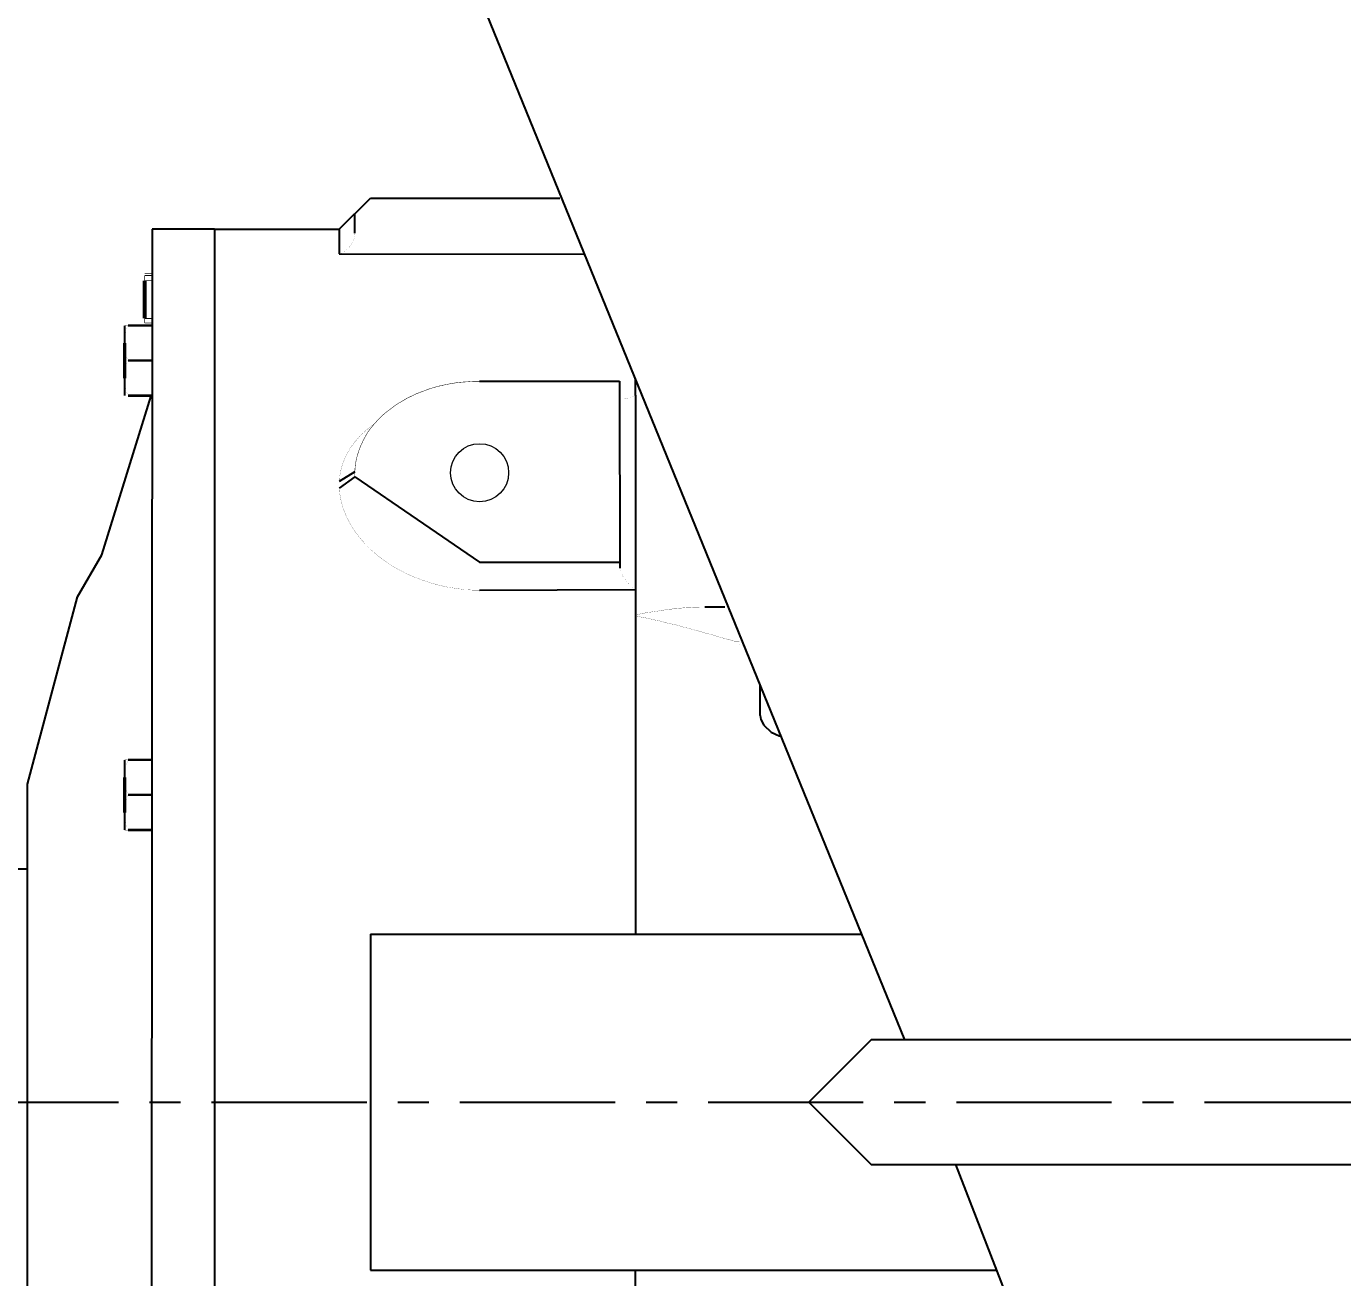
# Model space of a CAD drawing. Header units: inches. Extents: x 0 to 533, y 0 to 406.
# Drawn here: x 149.67 to 160.28, y 190.32 to 200.41 of the extents above; entities that cross this region are included whole.
import ezdxf

# ---------------------------------------------------------------- set-up
doc = ezdxf.new("R2010")
doc.units = ezdxf.units.IN
doc.header["$MEASUREMENT"] = 0
doc.linetypes.add('atContinuous2', pattern=[0])
doc.linetypes.add('CENTER', pattern=[2, 1.25, -0.25, 0.25, -0.25])
doc.layers.add('UnFound-2', color=7, linetype='Continuous')
doc.styles.get("Standard").update_dxf_attribs({"font": 'arial.ttf'})
doc.dimstyles.new('STANDARD 2 PLCS', dxfattribs={"dimtxt": 0.125, "dimasz": 0.18, "dimexe": 0.18, "dimexo": 0.0625, "dimgap": 0.09, "dimtad": 0, "dimtih": 1, "dimtoh": 1, "dimzin": 4, "dimdsep": 46, "dimtxsty": 'Standard', "dimcen": 0.09, "dimaunit": 1, "dimadec": 0, "dimazin": 1, "dimtfac": 1, "dimtofl": 0, "dimtmove": 1, "dimatfit": 3, "dimfxl": 1, "dimtolj": 1, "dimtzin": 4, "dimarcsym": 0})

# ---------------------------------------------------------------- blocks, each defined once
blk = doc.blocks.new('P1INLETSV')
for p, q in [((25.584, 0.503), (21.132, 11.434)), ((21.028, 7.035), (21.28, 7.285)), ((21.28, 7.285), (22.806, 7.285)), ((21.155, 7.005), (21.155, 7.161)), ((19.521, 7.035), (19.513, -6.96)), ((20.024, 7.035), (19.521, 7.035)), ((20.024, 7.035), (20.024, -10.049)), ((20.024, 7.035), (21.028, 7.035)), ((21.028, 7.035), (21.028, 6.836)), ((21.028, 6.836), (22.996, 6.835)), ((23.415, 5.697), (23.415, 5.834)), ((22.159, 5.81), (23.287, 5.81)), ((23.287, 5.81), (23.29, 4.303)), ((19.117, 4.411), (19.513, 5.694)), ((23.415, 5.698), (23.415, 1.354)), ((21.155, 5.081), (21.029, 5.002)), ((21.154, 5.039), (21.029, 4.949)), ((21.154, 5.039), (22.159, 4.353)), ((18.921, 4.072), (19.117, 4.411)), ((22.159, 4.353), (23.29, 4.352)), ((18.518, 2.564), (18.921, 4.072)), ((22.159, 4.126), (23.409, 4.131)), ((24.42, 3.115), (24.42, 3.36)), ((24.42, 3.115), (24.425, 3.083)), ((24.425, 3.083), (24.448, 3.038)), ((24.448, 3.038), (24.509, 2.983)), ((24.509, 2.983), (24.573, 2.951)), ((24.573, 2.951), (24.587, 2.951)), ((18.518, -2.564), (18.518, 2.564)), ((18.04, 1.881), (18.518, 1.881)), ((21.28, 1.354), (25.236, 1.354)), ((21.28, 1.354), (21.28, -1.353)), ((25.313, 0.503), (24.811, 0)), ((45.768, 0.494), (25.313, 0.503)), ((24.811, 0), (25.313, -0.503)), ((25.313, -0.503), (45.767, -0.495)), ((25.993, -0.503), (26.585, -2.03)), ((21.28, -1.353), (26.322, -1.353)), ((23.415, -4.755), (23.415, -1.353))]:
    blk.add_line(p, q)
at = {"color": 5, "linetype": 'CENTER'}
blk.add_line((0, 0), (58.773, 0), dxfattribs=at)
at = {"layer": 'UnFound-2', "color": 7, "lineweight": 9}
for points in [[(21.028, 6.836, 0.000776, 0.000776, 0), (21.036, 6.84, 0.000776, 0.000776, 0), (21.044, 6.841, 0.000776, 0.000776, 0), (21.05, 6.845, 0.000776, 0.000776, 0), (21.058, 6.849, 0.000776, 0.000776, 0), (21.066, 6.853, 0.000776, 0.000776, 0), (21.073, 6.858, 0.000776, 0.000776, 0), (21.08, 6.864, 0.000776, 0.000776, 0), (21.088, 6.868, 0.000776, 0.000776, 0), (21.094, 6.875, 0.000776, 0.000776, 0), (21.101, 6.882, 0.000776, 0.000776, 0), (21.107, 6.889, 0.000776, 0.000776, 0), (21.113, 6.896, 0.000776, 0.000776, 0), (21.119, 6.903, 0.000776, 0.000776, 0), (21.126, 6.913, 0.000776, 0.000776, 0), (21.13, 6.92, 0.000776, 0.000776, 0), (21.135, 6.93, 0.000776, 0.000776, 0), (21.139, 6.937, 0.000776, 0.000776, 0), (21.143, 6.946, 0.000776, 0.000776, 0), (21.146, 6.956, 0.000776, 0.000776, 0), (21.149, 6.966, 0.000776, 0.000776, 0), (21.151, 6.976, 0.000776, 0.000776, 0), (21.153, 6.984, 0.000776, 0.000776, 0), (21.154, 6.995, 0.000776, 0.000776, 0), (21.155, 7.005, 0.000776, 0.000776, 0)], [(19.521, 6.681, 0.00597, 0.00597, 0), (19.461, 6.681, 0.00597, 0.00597, 0)], [(19.461, 6.664, 0.00173, 0.00173, 0), (19.461, 6.682, 0.00173, 0.00173, 0)], [(19.461, 6.318, 0.0302, 0.0302, 0), (19.461, 6.621, 0.0302, 0.0302, 0)], [(19.521, 6.664, 0.00597, 0.00597, 0), (19.461, 6.664, 0.00597, 0.00597, 0)], [(19.521, 6.661, 0.00597, 0.00597, 0), (19.461, 6.661, 0.00597, 0.00597, 0)], [(19.521, 6.621, 0.00597, 0.00597, 0), (19.461, 6.621, 0.00597, 0.00597, 0)], [(19.461, 6.621, 0.00395, 0.00395, 0), (19.461, 6.661, 0.00395, 0.00395, 0)], [(19.461, 6.661, 0.000385, 0.000385, 0), (19.461, 6.665, 0.000385, 0.000385, 0)], [(19.3, 6.259, 0.0141, 0.0141, 0), (19.3, 6.118, 0.0141, 0.0141, 0)], [(19.3, 6.259, 0.0025, 0.0025, 0), (19.325, 6.259, 0.0025, 0.0025, 0)], [(19.326, 6.259, 0.000482, 0.000482, 0), (19.324, 6.252, 0.000482, 0.000482, 0), (19.322, 6.247, 0.000482, 0.000482, 0), (19.319, 6.24, 0.000482, 0.000482, 0), (19.318, 6.235, 0.000482, 0.000482, 0), (19.315, 6.228, 0.000482, 0.000482, 0), (19.315, 6.222, 0.000482, 0.000482, 0), (19.313, 6.215, 0.000482, 0.000482, 0), (19.311, 6.21, 0.000482, 0.000482, 0), (19.31, 6.203, 0.000482, 0.000482, 0), (19.308, 6.198, 0.000482, 0.000482, 0), (19.307, 6.193, 0.000482, 0.000482, 0), (19.306, 6.187, 0.000482, 0.000482, 0), (19.305, 6.18, 0.000482, 0.000482, 0), (19.304, 6.175, 0.000482, 0.000482, 0), (19.303, 6.169, 0.000482, 0.000482, 0), (19.302, 6.164, 0.000482, 0.000482, 0), (19.302, 6.158, 0.000482, 0.000482, 0), (19.302, 6.153, 0.000482, 0.000482, 0), (19.301, 6.147, 0.000482, 0.000482, 0), (19.3, 6.142, 0.000482, 0.000482, 0), (19.3, 6.135, 0.000482, 0.000482, 0), (19.3, 6.129, 0.000482, 0.000482, 0), (19.3, 6.124, 0.000482, 0.000482, 0), (19.3, 6.118, 0.000482, 0.000482, 0)], [(19.521, 6.259, 0.0196, 0.0196, 0), (19.326, 6.259, 0.0196, 0.0196, 0)], [(19.521, 6.318, 0.00597, 0.00597, 0), (19.461, 6.318, 0.00597, 0.00597, 0)], [(19.521, 6.316, 0.00597, 0.00597, 0), (19.461, 6.316, 0.00597, 0.00597, 0)], [(19.521, 6.279, 0.00597, 0.00597, 0), (19.461, 6.279, 0.00597, 0.00597, 0)], [(19.521, 6.279, 0.00597, 0.00597, 0), (19.461, 6.279, 0.00597, 0.00597, 0)], [(19.521, 6.267, 0.00597, 0.00597, 0), (19.461, 6.267, 0.00597, 0.00597, 0)], [(19.521, 6.265, 0.00597, 0.00597, 0), (19.461, 6.265, 0.00597, 0.00597, 0)], [(19.461, 6.279, 0.00376, 0.00376, 0), (19.461, 6.316, 0.00376, 0.00376, 0)], [(19.461, 6.267, 0.00125, 0.00125, 0), (19.461, 6.279, 0.00125, 0.00125, 0)], [(19.461, 6.316, 0.000193, 0.000193, 0), (19.461, 6.318, 0.000193, 0.000193, 0)], [(19.461, 6.265, 0.000193, 0.000193, 0), (19.461, 6.267, 0.000193, 0.000193, 0)], [(19.3, 6.118, 0.0283, 0.0283, 0), (19.3, 5.835, 0.0283, 0.0283, 0)], [(19.3, 6.118, 0.000305, 0.000305, 0), (19.3, 6.113, 0.000305, 0.000305, 0), (19.3, 6.107, 0.000305, 0.000305, 0), (19.3, 6.102, 0.000305, 0.000305, 0), (19.3, 6.097, 0.000305, 0.000305, 0), (19.301, 6.089, 0.000305, 0.000305, 0), (19.302, 6.083, 0.000305, 0.000305, 0), (19.302, 6.08, 0.000305, 0.000305, 0), (19.302, 6.074, 0.000305, 0.000305, 0), (19.303, 6.067, 0.000305, 0.000305, 0), (19.304, 6.06, 0.000305, 0.000305, 0), (19.305, 6.057, 0.000305, 0.000305, 0), (19.306, 6.052, 0.000305, 0.000305, 0), (19.307, 6.044, 0.000305, 0.000305, 0), (19.309, 6.038, 0.000305, 0.000305, 0), (19.31, 6.033, 0.000305, 0.000305, 0), (19.312, 6.027, 0.000305, 0.000305, 0), (19.313, 6.021, 0.000305, 0.000305, 0), (19.315, 6.015, 0.000305, 0.000305, 0), (19.316, 6.009, 0.000305, 0.000305, 0), (19.317, 6.002, 0.000305, 0.000305, 0), (19.319, 5.997, 0.000305, 0.000305, 0), (19.321, 5.989, 0.000305, 0.000305, 0), (19.323, 5.983, 0.000305, 0.000305, 0), (19.325, 5.977, 0.000305, 0.000305, 0)], [(19.326, 5.978, 0.000482, 0.000482, 0), (19.324, 5.97, 0.000482, 0.000482, 0), (19.322, 5.964, 0.000482, 0.000482, 0), (19.319, 5.958, 0.000482, 0.000482, 0), (19.318, 5.952, 0.000482, 0.000482, 0), (19.315, 5.946, 0.000482, 0.000482, 0), (19.315, 5.94, 0.000482, 0.000482, 0), (19.313, 5.934, 0.000482, 0.000482, 0), (19.311, 5.927, 0.000482, 0.000482, 0), (19.31, 5.921, 0.000482, 0.000482, 0), (19.308, 5.916, 0.000482, 0.000482, 0), (19.307, 5.908, 0.000482, 0.000482, 0), (19.306, 5.904, 0.000482, 0.000482, 0), (19.305, 5.899, 0.000482, 0.000482, 0), (19.304, 5.892, 0.000482, 0.000482, 0), (19.303, 5.885, 0.000482, 0.000482, 0), (19.302, 5.881, 0.000482, 0.000482, 0), (19.302, 5.876, 0.000482, 0.000482, 0), (19.302, 5.87, 0.000482, 0.000482, 0), (19.301, 5.863, 0.000482, 0.000482, 0), (19.3, 5.857, 0.000482, 0.000482, 0), (19.3, 5.853, 0.000482, 0.000482, 0), (19.3, 5.848, 0.000482, 0.000482, 0), (19.3, 5.841, 0.000482, 0.000482, 0), (19.3, 5.835, 0.000482, 0.000482, 0)], [(19.521, 5.978, 0.0196, 0.0196, 0), (19.326, 5.978, 0.0196, 0.0196, 0)], [(19.3, 5.835, 0.0141, 0.0141, 0), (19.3, 5.694, 0.0141, 0.0141, 0)], [(19.3, 5.835, 0.000385, 0.000385, 0), (19.3, 5.829, 0.000385, 0.000385, 0), (19.3, 5.825, 0.000385, 0.000385, 0), (19.3, 5.819, 0.000385, 0.000385, 0), (19.3, 5.814, 0.000385, 0.000385, 0), (19.301, 5.807, 0.000385, 0.000385, 0), (19.302, 5.803, 0.000385, 0.000385, 0), (19.302, 5.795, 0.000385, 0.000385, 0), (19.302, 5.79, 0.000385, 0.000385, 0), (19.303, 5.784, 0.000385, 0.000385, 0), (19.304, 5.779, 0.000385, 0.000385, 0), (19.305, 5.775, 0.000385, 0.000385, 0), (19.306, 5.767, 0.000385, 0.000385, 0), (19.307, 5.762, 0.000385, 0.000385, 0), (19.309, 5.756, 0.000385, 0.000385, 0), (19.31, 5.75, 0.000385, 0.000385, 0), (19.312, 5.744, 0.000385, 0.000385, 0), (19.313, 5.739, 0.000385, 0.000385, 0), (19.315, 5.733, 0.000385, 0.000385, 0), (19.316, 5.726, 0.000385, 0.000385, 0), (19.317, 5.72, 0.000385, 0.000385, 0), (19.319, 5.714, 0.000385, 0.000385, 0), (19.321, 5.707, 0.000385, 0.000385, 0), (19.323, 5.7, 0.000385, 0.000385, 0), (19.325, 5.694, 0.000385, 0.000385, 0)], [(21.154, 5.064, 0.00385, 0.00385, 0), (21.155, 5.102, 0.00385, 0.00385, 0), (21.159, 5.142, 0.00385, 0.00385, 0), (21.166, 5.18, 0.00385, 0.00385, 0), (21.176, 5.219, 0.00385, 0.00385, 0), (21.188, 5.256, 0.00385, 0.00385, 0), (21.203, 5.293, 0.00385, 0.00385, 0), (21.219, 5.328, 0.00385, 0.00385, 0), (21.238, 5.364, 0.00385, 0.00385, 0), (21.259, 5.4, 0.00385, 0.00385, 0), (21.283, 5.433, 0.00385, 0.00385, 0), (21.309, 5.464, 0.00385, 0.00385, 0), (21.336, 5.494, 0.00385, 0.00385, 0), (21.366, 5.525, 0.00385, 0.00385, 0), (21.397, 5.553, 0.00385, 0.00385, 0), (21.431, 5.579, 0.00385, 0.00385, 0), (21.465, 5.605, 0.00385, 0.00385, 0), (21.501, 5.63, 0.00385, 0.00385, 0), (21.539, 5.652, 0.00385, 0.00385, 0), (21.576, 5.674, 0.00385, 0.00385, 0), (21.618, 5.694, 0.00385, 0.00385, 0), (21.658, 5.713, 0.00385, 0.00385, 0), (21.7, 5.728, 0.00385, 0.00385, 0), (21.743, 5.745, 0.00385, 0.00385, 0), (21.787, 5.759, 0.00385, 0.00385, 0), (21.832, 5.771, 0.00385, 0.00385, 0), (21.877, 5.781, 0.00385, 0.00385, 0), (21.923, 5.79, 0.00385, 0.00385, 0), (21.97, 5.798, 0.00385, 0.00385, 0), (22.017, 5.803, 0.00385, 0.00385, 0), (22.064, 5.806, 0.00385, 0.00385, 0), (22.112, 5.81, 0.00385, 0.00385, 0), (22.159, 5.81, 0.00385, 0.00385, 0)], [(19.326, 5.694, 0.0025, 0.0025, 0), (19.3, 5.694, 0.0025, 0.0025, 0)], [(19.521, 5.694, 0.0196, 0.0196, 0), (19.326, 5.694, 0.0196, 0.0196, 0)], [(23.291, 5.711, 0.000409, 0.000409, 0), (23.293, 5.704, 0.000409, 0.000409, 0), (23.295, 5.698, 0.000409, 0.000409, 0), (23.298, 5.693, 0.000409, 0.000409, 0), (23.3, 5.691, 0.000409, 0.000409, 0), (23.304, 5.687, 0.000409, 0.000409, 0), (23.308, 5.683, 0.000409, 0.000409, 0), (23.313, 5.68, 0.000409, 0.000409, 0), (23.318, 5.678, 0.000409, 0.000409, 0), (23.324, 5.676, 0.000409, 0.000409, 0), (23.328, 5.674, 0.000409, 0.000409, 0), (23.333, 5.674, 0.000409, 0.000409, 0), (23.339, 5.673, 0.000409, 0.000409, 0), (23.346, 5.674, 0.000409, 0.000409, 0), (23.351, 5.674, 0.000409, 0.000409, 0), (23.357, 5.675, 0.000409, 0.000409, 0), (23.364, 5.676, 0.000409, 0.000409, 0), (23.37, 5.678, 0.000409, 0.000409, 0), (23.377, 5.68, 0.000409, 0.000409, 0), (23.382, 5.681, 0.000409, 0.000409, 0), (23.389, 5.685, 0.000409, 0.000409, 0), (23.395, 5.689, 0.000409, 0.000409, 0), (23.403, 5.691, 0.000409, 0.000409, 0), (23.408, 5.693, 0.000409, 0.000409, 0), (23.415, 5.697, 0.000409, 0.000409, 0)], [(21.311, 5.468, 0.00134, 0.00134, 0), (21.298, 5.456, 0.00134, 0.00134, 0), (21.285, 5.448, 0.00134, 0.00134, 0), (21.272, 5.438, 0.00134, 0.00134, 0), (21.259, 5.427, 0.00134, 0.00134, 0), (21.248, 5.417, 0.00134, 0.00134, 0), (21.235, 5.406, 0.00134, 0.00134, 0), (21.224, 5.396, 0.00134, 0.00134, 0), (21.212, 5.385, 0.00134, 0.00134, 0), (21.202, 5.374, 0.00134, 0.00134, 0), (21.19, 5.364, 0.00134, 0.00134, 0), (21.181, 5.352, 0.00134, 0.00134, 0), (21.171, 5.34, 0.00134, 0.00134, 0), (21.16, 5.328, 0.00134, 0.00134, 0), (21.151, 5.318, 0.00134, 0.00134, 0), (21.142, 5.304, 0.00134, 0.00134, 0), (21.133, 5.293, 0.00134, 0.00134, 0), (21.125, 5.282, 0.00134, 0.00134, 0), (21.116, 5.269, 0.00134, 0.00134, 0), (21.109, 5.256, 0.00134, 0.00134, 0), (21.102, 5.245, 0.00134, 0.00134, 0), (21.094, 5.231, 0.00134, 0.00134, 0), (21.088, 5.219, 0.00134, 0.00134, 0), (21.081, 5.206, 0.00134, 0.00134, 0), (21.075, 5.193, 0.00134, 0.00134, 0), (21.07, 5.18, 0.00134, 0.00134, 0), (21.065, 5.167, 0.00134, 0.00134, 0), (21.059, 5.154, 0.00134, 0.00134, 0), (21.054, 5.14, 0.00134, 0.00134, 0), (21.05, 5.126, 0.00134, 0.00134, 0), (21.047, 5.113, 0.00134, 0.00134, 0), (21.043, 5.099, 0.00134, 0.00134, 0), (21.04, 5.085, 0.00134, 0.00134, 0), (21.037, 5.071, 0.00134, 0.00134, 0), (21.035, 5.058, 0.00134, 0.00134, 0), (21.032, 5.044, 0.00134, 0.00134, 0), (21.031, 5.03, 0.00134, 0.00134, 0), (21.03, 5.015, 0.00134, 0.00134, 0), (21.029, 5.002, 0.00134, 0.00134, 0)], [(21.029, 5.002, 0.0000963, 0.0000963, 0), (21.029, 4.999, 0.0000963, 0.0000963, 0), (21.029, 4.997, 0.0000963, 0.0000963, 0), (21.029, 4.995, 0.0000963, 0.0000963, 0), (21.029, 4.992, 0.0000963, 0.0000963, 0), (21.028, 4.99, 0.0000963, 0.0000963, 0), (21.028, 4.988, 0.0000963, 0.0000963, 0), (21.028, 4.986, 0.0000963, 0.0000963, 0), (21.028, 4.982, 0.0000963, 0.0000963, 0), (21.028, 4.981, 0.0000963, 0.0000963, 0), (21.028, 4.979, 0.0000963, 0.0000963, 0), (21.028, 4.978, 0.0000963, 0.0000963, 0), (21.028, 4.976, 0.0000963, 0.0000963, 0), (21.028, 4.972, 0.0000963, 0.0000963, 0), (21.028, 4.971, 0.0000963, 0.0000963, 0), (21.028, 4.968, 0.0000963, 0.0000963, 0), (21.028, 4.965, 0.0000963, 0.0000963, 0), (21.028, 4.963, 0.0000963, 0.0000963, 0), (21.028, 4.962, 0.0000963, 0.0000963, 0), (21.028, 4.958, 0.0000963, 0.0000963, 0), (21.029, 4.956, 0.0000963, 0.0000963, 0), (21.029, 4.954, 0.0000963, 0.0000963, 0), (21.029, 4.952, 0.0000963, 0.0000963, 0), (21.029, 4.949, 0.0000963, 0.0000963, 0), (21.029, 4.947, 0.0000963, 0.0000963, 0)], [(21.154, 5.039, 0.0000963, 0.0000963, 0), (21.154, 5.041, 0.0000963, 0.0000963, 0), (21.154, 5.042, 0.0000963, 0.0000963, 0), (21.154, 5.043, 0.0000963, 0.0000963, 0), (21.154, 5.044, 0.0000963, 0.0000963, 0), (21.154, 5.045, 0.0000963, 0.0000963, 0), (21.154, 5.047, 0.0000963, 0.0000963, 0), (21.154, 5.049, 0.0000963, 0.0000963, 0), (21.154, 5.05, 0.0000963, 0.0000963, 0), (21.154, 5.051, 0.0000963, 0.0000963, 0), (21.154, 5.053, 0.0000963, 0.0000963, 0), (21.154, 5.054, 0.0000963, 0.0000963, 0), (21.154, 5.055, 0.0000963, 0.0000963, 0), (21.154, 5.056, 0.0000963, 0.0000963, 0), (21.154, 5.057, 0.0000963, 0.0000963, 0), (21.154, 5.058, 0.0000963, 0.0000963, 0), (21.154, 5.059, 0.0000963, 0.0000963, 0), (21.154, 5.061, 0.0000963, 0.0000963, 0), (21.154, 5.063, 0.0000963, 0.0000963, 0)], [(21.029, 4.947, 0.00128, 0.00128, 0), (21.03, 4.934, 0.00128, 0.00128, 0), (21.031, 4.919, 0.00128, 0.00128, 0), (21.032, 4.906, 0.00128, 0.00128, 0), (21.035, 4.891, 0.00128, 0.00128, 0), (21.037, 4.878, 0.00128, 0.00128, 0), (21.04, 4.863, 0.00128, 0.00128, 0), (21.043, 4.849, 0.00128, 0.00128, 0), (21.046, 4.836, 0.00128, 0.00128, 0), (21.05, 4.821, 0.00128, 0.00128, 0), (21.053, 4.807, 0.00128, 0.00128, 0), (21.058, 4.793, 0.00128, 0.00128, 0), (21.063, 4.779, 0.00128, 0.00128, 0), (21.068, 4.766, 0.00128, 0.00128, 0), (21.074, 4.751, 0.00128, 0.00128, 0), (21.079, 4.737, 0.00128, 0.00128, 0), (21.085, 4.724, 0.00128, 0.00128, 0), (21.091, 4.709, 0.00128, 0.00128, 0), (21.099, 4.695, 0.00128, 0.00128, 0), (21.105, 4.682, 0.00128, 0.00128, 0), (21.112, 4.669, 0.00128, 0.00128, 0), (21.121, 4.655, 0.00128, 0.00128, 0), (21.128, 4.641, 0.00128, 0.00128, 0), (21.136, 4.628, 0.00128, 0.00128, 0), (21.146, 4.614, 0.00128, 0.00128, 0), (21.155, 4.601, 0.00128, 0.00128, 0), (21.164, 4.588, 0.00128, 0.00128, 0), (21.174, 4.574, 0.00128, 0.00128, 0), (21.183, 4.562, 0.00128, 0.00128, 0), (21.194, 4.549, 0.00128, 0.00128, 0), (21.205, 4.536, 0.00128, 0.00128, 0), (21.215, 4.524, 0.00128, 0.00128, 0), (21.227, 4.512, 0.00128, 0.00128, 0), (21.237, 4.499, 0.00128, 0.00128, 0), (21.25, 4.486, 0.00128, 0.00128, 0), (21.26, 4.475, 0.00128, 0.00128, 0), (21.273, 4.463, 0.00128, 0.00128, 0), (21.285, 4.45, 0.00128, 0.00128, 0), (21.299, 4.439, 0.00128, 0.00128, 0), (21.311, 4.428, 0.00128, 0.00128, 0), (21.325, 4.416, 0.00128, 0.00128, 0), (21.338, 4.405, 0.00128, 0.00128, 0), (21.352, 4.394, 0.00128, 0.00128, 0), (21.366, 4.384, 0.00128, 0.00128, 0), (21.381, 4.371, 0.00128, 0.00128, 0), (21.395, 4.362, 0.00128, 0.00128, 0), (21.411, 4.353, 0.00128, 0.00128, 0), (21.425, 4.341, 0.00128, 0.00128, 0), (21.441, 4.331, 0.00128, 0.00128, 0), (21.457, 4.322, 0.00128, 0.00128, 0), (21.472, 4.311, 0.00128, 0.00128, 0), (21.488, 4.304, 0.00128, 0.00128, 0), (21.504, 4.294, 0.00128, 0.00128, 0), (21.521, 4.285, 0.00128, 0.00128, 0), (21.537, 4.278, 0.00128, 0.00128, 0), (21.554, 4.268, 0.00128, 0.00128, 0), (21.572, 4.259, 0.00128, 0.00128, 0), (21.588, 4.251, 0.00128, 0.00128, 0), (21.605, 4.244, 0.00128, 0.00128, 0), (21.624, 4.236, 0.00128, 0.00128, 0), (21.641, 4.229, 0.00128, 0.00128, 0), (21.659, 4.223, 0.00128, 0.00128, 0), (21.677, 4.215, 0.00128, 0.00128, 0), (21.695, 4.208, 0.00128, 0.00128, 0), (21.713, 4.202, 0.00128, 0.00128, 0), (21.731, 4.195, 0.00128, 0.00128, 0), (21.751, 4.191, 0.00128, 0.00128, 0), (21.769, 4.183, 0.00128, 0.00128, 0), (21.787, 4.178, 0.00128, 0.00128, 0), (21.807, 4.174, 0.00128, 0.00128, 0), (21.826, 4.168, 0.00128, 0.00128, 0), (21.845, 4.165, 0.00128, 0.00128, 0), (21.863, 4.159, 0.00128, 0.00128, 0), (21.884, 4.155, 0.00128, 0.00128, 0), (21.903, 4.15, 0.00128, 0.00128, 0), (21.922, 4.148, 0.00128, 0.00128, 0), (21.941, 4.145, 0.00128, 0.00128, 0), (21.962, 4.142, 0.00128, 0.00128, 0), (21.981, 4.138, 0.00128, 0.00128, 0), (22, 4.136, 0.00128, 0.00128, 0), (22.02, 4.134, 0.00128, 0.00128, 0), (22.04, 4.13, 0.00128, 0.00128, 0), (22.06, 4.13, 0.00128, 0.00128, 0), (22.08, 4.129, 0.00128, 0.00128, 0), (22.099, 4.127, 0.00128, 0.00128, 0), (22.12, 4.127, 0.00128, 0.00128, 0), (22.139, 4.126, 0.00128, 0.00128, 0), (22.159, 4.126, 0.00128, 0.00128, 0)], [(23.29, 4.304, 0.0000963, 0.0000963, 0), (23.29, 4.302, 0.0000963, 0.0000963, 0), (23.29, 4.3, 0.0000963, 0.0000963, 0), (23.29, 4.298, 0.0000963, 0.0000963, 0), (23.29, 4.296, 0.0000963, 0.0000963, 0), (23.29, 4.294, 0.0000963, 0.0000963, 0), (23.29, 4.292, 0.0000963, 0.0000963, 0), (23.29, 4.291, 0.0000963, 0.0000963, 0), (23.29, 4.29, 0.0000963, 0.0000963, 0), (23.291, 4.289, 0.0000963, 0.0000963, 0), (23.291, 4.288, 0.0000963, 0.0000963, 0)], [(23.415, 4.127, 0.000609, 0.000609, 0), (23.409, 4.131, 0.000609, 0.000609, 0), (23.402, 4.138, 0.000609, 0.000609, 0), (23.395, 4.144, 0.000609, 0.000609, 0), (23.388, 4.148, 0.000609, 0.000609, 0), (23.383, 4.155, 0.000609, 0.000609, 0), (23.376, 4.161, 0.000609, 0.000609, 0), (23.37, 4.168, 0.000609, 0.000609, 0), (23.363, 4.175, 0.000609, 0.000609, 0), (23.357, 4.182, 0.000609, 0.000609, 0), (23.351, 4.189, 0.000609, 0.000609, 0), (23.345, 4.194, 0.000609, 0.000609, 0), (23.339, 4.202, 0.000609, 0.000609, 0), (23.334, 4.21, 0.000609, 0.000609, 0), (23.328, 4.217, 0.000609, 0.000609, 0), (23.323, 4.225, 0.000609, 0.000609, 0), (23.317, 4.231, 0.000609, 0.000609, 0), (23.313, 4.239, 0.000609, 0.000609, 0), (23.309, 4.247, 0.000609, 0.000609, 0), (23.305, 4.254, 0.000609, 0.000609, 0), (23.301, 4.261, 0.000609, 0.000609, 0), (23.298, 4.268, 0.000609, 0.000609, 0), (23.295, 4.275, 0.000609, 0.000609, 0), (23.293, 4.283, 0.000609, 0.000609, 0), (23.291, 4.289, 0.000609, 0.000609, 0)], [(23.415, 3.927, 0.00173, 0.00173, 0), (23.435, 3.931, 0.00173, 0.00173, 0), (23.455, 3.935, 0.00173, 0.00173, 0), (23.474, 3.939, 0.00173, 0.00173, 0), (23.493, 3.943, 0.00173, 0.00173, 0), (23.514, 3.947, 0.00173, 0.00173, 0), (23.533, 3.949, 0.00173, 0.00173, 0), (23.553, 3.952, 0.00173, 0.00173, 0), (23.572, 3.955, 0.00173, 0.00173, 0), (23.592, 3.957, 0.00173, 0.00173, 0), (23.611, 3.961, 0.00173, 0.00173, 0), (23.631, 3.963, 0.00173, 0.00173, 0), (23.649, 3.967, 0.00173, 0.00173, 0), (23.67, 3.971, 0.00173, 0.00173, 0), (23.689, 3.973, 0.00173, 0.00173, 0), (23.708, 3.974, 0.00173, 0.00173, 0), (23.727, 3.978, 0.00173, 0.00173, 0), (23.747, 3.979, 0.00173, 0.00173, 0), (23.766, 3.981, 0.00173, 0.00173, 0), (23.785, 3.982, 0.00173, 0.00173, 0), (23.805, 3.984, 0.00173, 0.00173, 0), (23.823, 3.986, 0.00173, 0.00173, 0), (23.841, 3.987, 0.00173, 0.00173, 0), (23.86, 3.987, 0.00173, 0.00173, 0), (23.879, 3.989, 0.00173, 0.00173, 0), (23.898, 3.989, 0.00173, 0.00173, 0), (23.917, 3.989, 0.00173, 0.00173, 0), (23.936, 3.991, 0.00173, 0.00173, 0), (23.953, 3.991, 0.00173, 0.00173, 0), (23.971, 3.991, 0.00173, 0.00173, 0)], [(23.971, 3.991, 0.0166, 0.0166, 0), (24.137, 3.991, 0.0166, 0.0166, 0)], [(24.213, 3.715, 0.00152, 0.00152, 0), (24.199, 3.72, 0.00152, 0.00152, 0), (24.183, 3.724, 0.00152, 0.00152, 0), (24.167, 3.728, 0.00152, 0.00152, 0), (24.151, 3.732, 0.00152, 0.00152, 0), (24.134, 3.737, 0.00152, 0.00152, 0), (24.118, 3.741, 0.00152, 0.00152, 0), (24.1, 3.746, 0.00152, 0.00152, 0), (24.083, 3.751, 0.00152, 0.00152, 0), (24.065, 3.756, 0.00152, 0.00152, 0), (24.047, 3.762, 0.00152, 0.00152, 0), (24.029, 3.768, 0.00152, 0.00152, 0), (24.011, 3.773, 0.00152, 0.00152, 0), (23.993, 3.777, 0.00152, 0.00152, 0), (23.973, 3.782, 0.00152, 0.00152, 0), (23.955, 3.788, 0.00152, 0.00152, 0), (23.936, 3.794, 0.00152, 0.00152, 0), (23.916, 3.799, 0.00152, 0.00152, 0), (23.897, 3.803, 0.00152, 0.00152, 0), (23.878, 3.809, 0.00152, 0.00152, 0), (23.859, 3.815, 0.00152, 0.00152, 0), (23.839, 3.82, 0.00152, 0.00152, 0), (23.819, 3.824, 0.00152, 0.00152, 0), (23.8, 3.829, 0.00152, 0.00152, 0), (23.78, 3.835, 0.00152, 0.00152, 0), (23.76, 3.841, 0.00152, 0.00152, 0), (23.74, 3.847, 0.00152, 0.00152, 0), (23.72, 3.851, 0.00152, 0.00152, 0), (23.7, 3.855, 0.00152, 0.00152, 0), (23.68, 3.859, 0.00152, 0.00152, 0), (23.66, 3.865, 0.00152, 0.00152, 0), (23.64, 3.87, 0.00152, 0.00152, 0), (23.619, 3.876, 0.00152, 0.00152, 0), (23.599, 3.881, 0.00152, 0.00152, 0), (23.578, 3.884, 0.00152, 0.00152, 0), (23.558, 3.89, 0.00152, 0.00152, 0), (23.538, 3.894, 0.00152, 0.00152, 0), (23.518, 3.898, 0.00152, 0.00152, 0), (23.497, 3.903, 0.00152, 0.00152, 0), (23.476, 3.907, 0.00152, 0.00152, 0), (23.456, 3.91, 0.00152, 0.00152, 0), (23.436, 3.916, 0.00152, 0.00152, 0), (23.416, 3.92, 0.00152, 0.00152, 0)], [(24.213, 3.715, 0.00385, 0.00385, 0), (24.252, 3.715, 0.00385, 0.00385, 0)], [(24.27, 3.671, 0.000193, 0.000193, 0), (24.268, 3.674, 0.000193, 0.000193, 0), (24.266, 3.675, 0.000193, 0.000193, 0), (24.263, 3.677, 0.000193, 0.000193, 0), (24.261, 3.679, 0.000193, 0.000193, 0), (24.259, 3.681, 0.000193, 0.000193, 0), (24.256, 3.683, 0.000193, 0.000193, 0), (24.254, 3.685, 0.000193, 0.000193, 0), (24.251, 3.687, 0.000193, 0.000193, 0), (24.249, 3.689, 0.000193, 0.000193, 0), (24.247, 3.691, 0.000193, 0.000193, 0), (24.244, 3.692, 0.000193, 0.000193, 0), (24.243, 3.693, 0.000193, 0.000193, 0), (24.24, 3.695, 0.000193, 0.000193, 0), (24.238, 3.697, 0.000193, 0.000193, 0), (24.236, 3.699, 0.000193, 0.000193, 0), (24.233, 3.701, 0.000193, 0.000193, 0), (24.23, 3.701, 0.000193, 0.000193, 0), (24.228, 3.705, 0.000193, 0.000193, 0), (24.226, 3.705, 0.000193, 0.000193, 0), (24.223, 3.708, 0.000193, 0.000193, 0), (24.22, 3.709, 0.000193, 0.000193, 0), (24.218, 3.711, 0.000193, 0.000193, 0), (24.216, 3.713, 0.000193, 0.000193, 0), (24.213, 3.715, 0.000193, 0.000193, 0)], [(19.3, 2.758, 0.0141, 0.0141, 0), (19.3, 2.618, 0.0141, 0.0141, 0)], [(19.3, 2.758, 0.0025, 0.0025, 0), (19.325, 2.758, 0.0025, 0.0025, 0)], [(19.326, 2.758, 0.000385, 0.000385, 0), (19.324, 2.752, 0.000385, 0.000385, 0), (19.322, 2.746, 0.000385, 0.000385, 0), (19.319, 2.738, 0.000385, 0.000385, 0), (19.318, 2.733, 0.000385, 0.000385, 0), (19.315, 2.728, 0.000385, 0.000385, 0), (19.315, 2.72, 0.000385, 0.000385, 0), (19.313, 2.714, 0.000385, 0.000385, 0), (19.311, 2.709, 0.000385, 0.000385, 0), (19.31, 2.703, 0.000385, 0.000385, 0), (19.308, 2.698, 0.000385, 0.000385, 0), (19.307, 2.692, 0.000385, 0.000385, 0), (19.306, 2.685, 0.000385, 0.000385, 0), (19.305, 2.679, 0.000385, 0.000385, 0), (19.304, 2.675, 0.000385, 0.000385, 0), (19.303, 2.668, 0.000385, 0.000385, 0), (19.302, 2.661, 0.000385, 0.000385, 0), (19.302, 2.657, 0.000385, 0.000385, 0), (19.302, 2.651, 0.000385, 0.000385, 0), (19.301, 2.647, 0.000385, 0.000385, 0), (19.3, 2.639, 0.000385, 0.000385, 0), (19.3, 2.633, 0.000385, 0.000385, 0), (19.3, 2.628, 0.000385, 0.000385, 0), (19.3, 2.624, 0.000385, 0.000385, 0), (19.3, 2.618, 0.000385, 0.000385, 0)], [(19.521, 2.758, 0.0196, 0.0196, 0), (19.326, 2.758, 0.0196, 0.0196, 0)], [(19.3, 2.617, 0.0283, 0.0283, 0), (19.3, 2.334, 0.0283, 0.0283, 0)], [(19.3, 2.617, 0.000385, 0.000385, 0), (19.3, 2.611, 0.000385, 0.000385, 0), (19.3, 2.606, 0.000385, 0.000385, 0), (19.3, 2.601, 0.000385, 0.000385, 0), (19.3, 2.595, 0.000385, 0.000385, 0), (19.301, 2.589, 0.000385, 0.000385, 0), (19.302, 2.583, 0.000385, 0.000385, 0), (19.302, 2.579, 0.000385, 0.000385, 0), (19.302, 2.571, 0.000385, 0.000385, 0), (19.303, 2.566, 0.000385, 0.000385, 0), (19.304, 2.56, 0.000385, 0.000385, 0), (19.305, 2.556, 0.000385, 0.000385, 0), (19.306, 2.549, 0.000385, 0.000385, 0), (19.307, 2.543, 0.000385, 0.000385, 0), (19.309, 2.537, 0.000385, 0.000385, 0), (19.31, 2.532, 0.000385, 0.000385, 0), (19.312, 2.526, 0.000385, 0.000385, 0), (19.313, 2.52, 0.000385, 0.000385, 0), (19.315, 2.513, 0.000385, 0.000385, 0), (19.316, 2.508, 0.000385, 0.000385, 0), (19.317, 2.502, 0.000385, 0.000385, 0), (19.319, 2.496, 0.000385, 0.000385, 0), (19.321, 2.488, 0.000385, 0.000385, 0), (19.323, 2.482, 0.000385, 0.000385, 0), (19.325, 2.477, 0.000385, 0.000385, 0)], [(19.326, 2.476, 0.000482, 0.000482, 0), (19.324, 2.469, 0.000482, 0.000482, 0), (19.322, 2.464, 0.000482, 0.000482, 0), (19.319, 2.457, 0.000482, 0.000482, 0), (19.318, 2.45, 0.000482, 0.000482, 0), (19.315, 2.445, 0.000482, 0.000482, 0), (19.315, 2.438, 0.000482, 0.000482, 0), (19.313, 2.432, 0.000482, 0.000482, 0), (19.311, 2.425, 0.000482, 0.000482, 0), (19.31, 2.42, 0.000482, 0.000482, 0), (19.308, 2.415, 0.000482, 0.000482, 0), (19.307, 2.41, 0.000482, 0.000482, 0), (19.306, 2.403, 0.000482, 0.000482, 0), (19.305, 2.397, 0.000482, 0.000482, 0), (19.304, 2.391, 0.000482, 0.000482, 0), (19.303, 2.385, 0.000482, 0.000482, 0), (19.302, 2.379, 0.000482, 0.000482, 0), (19.302, 2.374, 0.000482, 0.000482, 0), (19.302, 2.369, 0.000482, 0.000482, 0), (19.301, 2.363, 0.000482, 0.000482, 0), (19.3, 2.357, 0.000482, 0.000482, 0), (19.3, 2.352, 0.000482, 0.000482, 0), (19.3, 2.347, 0.000482, 0.000482, 0), (19.3, 2.339, 0.000482, 0.000482, 0), (19.3, 2.335, 0.000482, 0.000482, 0)], [(19.521, 2.476, 0.0196, 0.0196, 0), (19.326, 2.476, 0.0196, 0.0196, 0)], [(19.3, 2.334, 0.0141, 0.0141, 0), (19.3, 2.194, 0.0141, 0.0141, 0)], [(19.3, 2.334, 0.000482, 0.000482, 0), (19.3, 2.328, 0.000482, 0.000482, 0), (19.3, 2.323, 0.000482, 0.000482, 0), (19.3, 2.317, 0.000482, 0.000482, 0), (19.3, 2.312, 0.000482, 0.000482, 0), (19.301, 2.306, 0.000482, 0.000482, 0), (19.302, 2.301, 0.000482, 0.000482, 0), (19.302, 2.295, 0.000482, 0.000482, 0), (19.302, 2.29, 0.000482, 0.000482, 0), (19.303, 2.283, 0.000482, 0.000482, 0), (19.304, 2.278, 0.000482, 0.000482, 0), (19.305, 2.272, 0.000482, 0.000482, 0), (19.306, 2.267, 0.000482, 0.000482, 0), (19.307, 2.261, 0.000482, 0.000482, 0), (19.309, 2.256, 0.000482, 0.000482, 0), (19.31, 2.248, 0.000482, 0.000482, 0), (19.312, 2.244, 0.000482, 0.000482, 0), (19.313, 2.236, 0.000482, 0.000482, 0), (19.315, 2.231, 0.000482, 0.000482, 0), (19.316, 2.225, 0.000482, 0.000482, 0), (19.317, 2.22, 0.000482, 0.000482, 0), (19.319, 2.212, 0.000482, 0.000482, 0), (19.321, 2.206, 0.000482, 0.000482, 0), (19.323, 2.199, 0.000482, 0.000482, 0), (19.325, 2.194, 0.000482, 0.000482, 0)], [(19.326, 2.193, 0.0025, 0.0025, 0), (19.3, 2.193, 0.0025, 0.0025, 0)], [(19.521, 2.193, 0.0196, 0.0196, 0), (19.326, 2.193, 0.0196, 0.0196, 0)]]:
    blk.add_lwpolyline(points, format="xyseb", dxfattribs=at)
blk.add_lwpolyline([(23.291, 5.711), (23.291, 5.711), (23.291, 5.713), (23.29, 5.713), (23.29, 5.714), (23.29, 5.715), (23.29, 5.717), (23.29, 5.718), (23.29, 5.72), (23.29, 5.722), (23.29, 5.724)], dxfattribs=at)
at = {"layer": 'UnFound-2', "color": 7, "linetype": 'atContinuous2', "lineweight": 9}
blk.add_circle((22.159, 5.073), 0.234, dxfattribs=at)
blk = doc.blocks.new('*D154')
at = {"color": 0, "lineweight": -2, "transparency": 16777216}
for p, q in [((142.655, 196.779), (142.655, 247.383)), ((158.817, 231.255), (158.817, 247.383)), ((139.055, 243.783), (135.455, 243.783)), ((162.417, 243.783), (166.017, 243.783))]:
    blk.add_line(p, q, dxfattribs=at)
at = {"color": 0, "transparency": 16777216}
for points in [[(139.055, 244.383), (139.055, 243.183), (142.655, 243.783)], [(162.417, 244.383), (162.417, 243.183), (158.817, 243.783)]]:
    blk.add_solid(points, dxfattribs=at)
at = {"layer": 'Defpoints', "color": 0, "transparency": 16777216}
for p in [(142.655, 243.783), (158.817, 230.005), (142.655, 195.529)]:
    blk.add_point(p, dxfattribs=at)
at = {"color": 0, "transparency": 16777216, "insert": (150.418, 243.557), "char_height": 2.5, "attachment_point": 5}
blk.add_mtext('\\A1;16.16\\P[410.5]', dxfattribs=at)

msp = doc.modelspace()

# ---------------------------------------------------------------- block references
msp.add_blockref('P1INLETSV', (131.16649, 191.73671))

# ---------------------------------------------------------------- dimensions: what is measured, and where the dimension line sits
dim = msp.add_linear_dim(base=(142.65462, 243.78318), p1=(158.81703, 230.00505), p2=(142.65462, 195.52864), text='16.16\\P[410.5]', dimstyle='STANDARD 2 PLCS', override={"dimscale": 20, "dimdec": 4, "dimtdec": 4})
dim.commit()
dim.dimension.update_dxf_attribs({"geometry": '*D154', "text_midpoint": (150.41815, 243.5566), "dimtype": 160})

doc.saveas('drawing.dxf')
